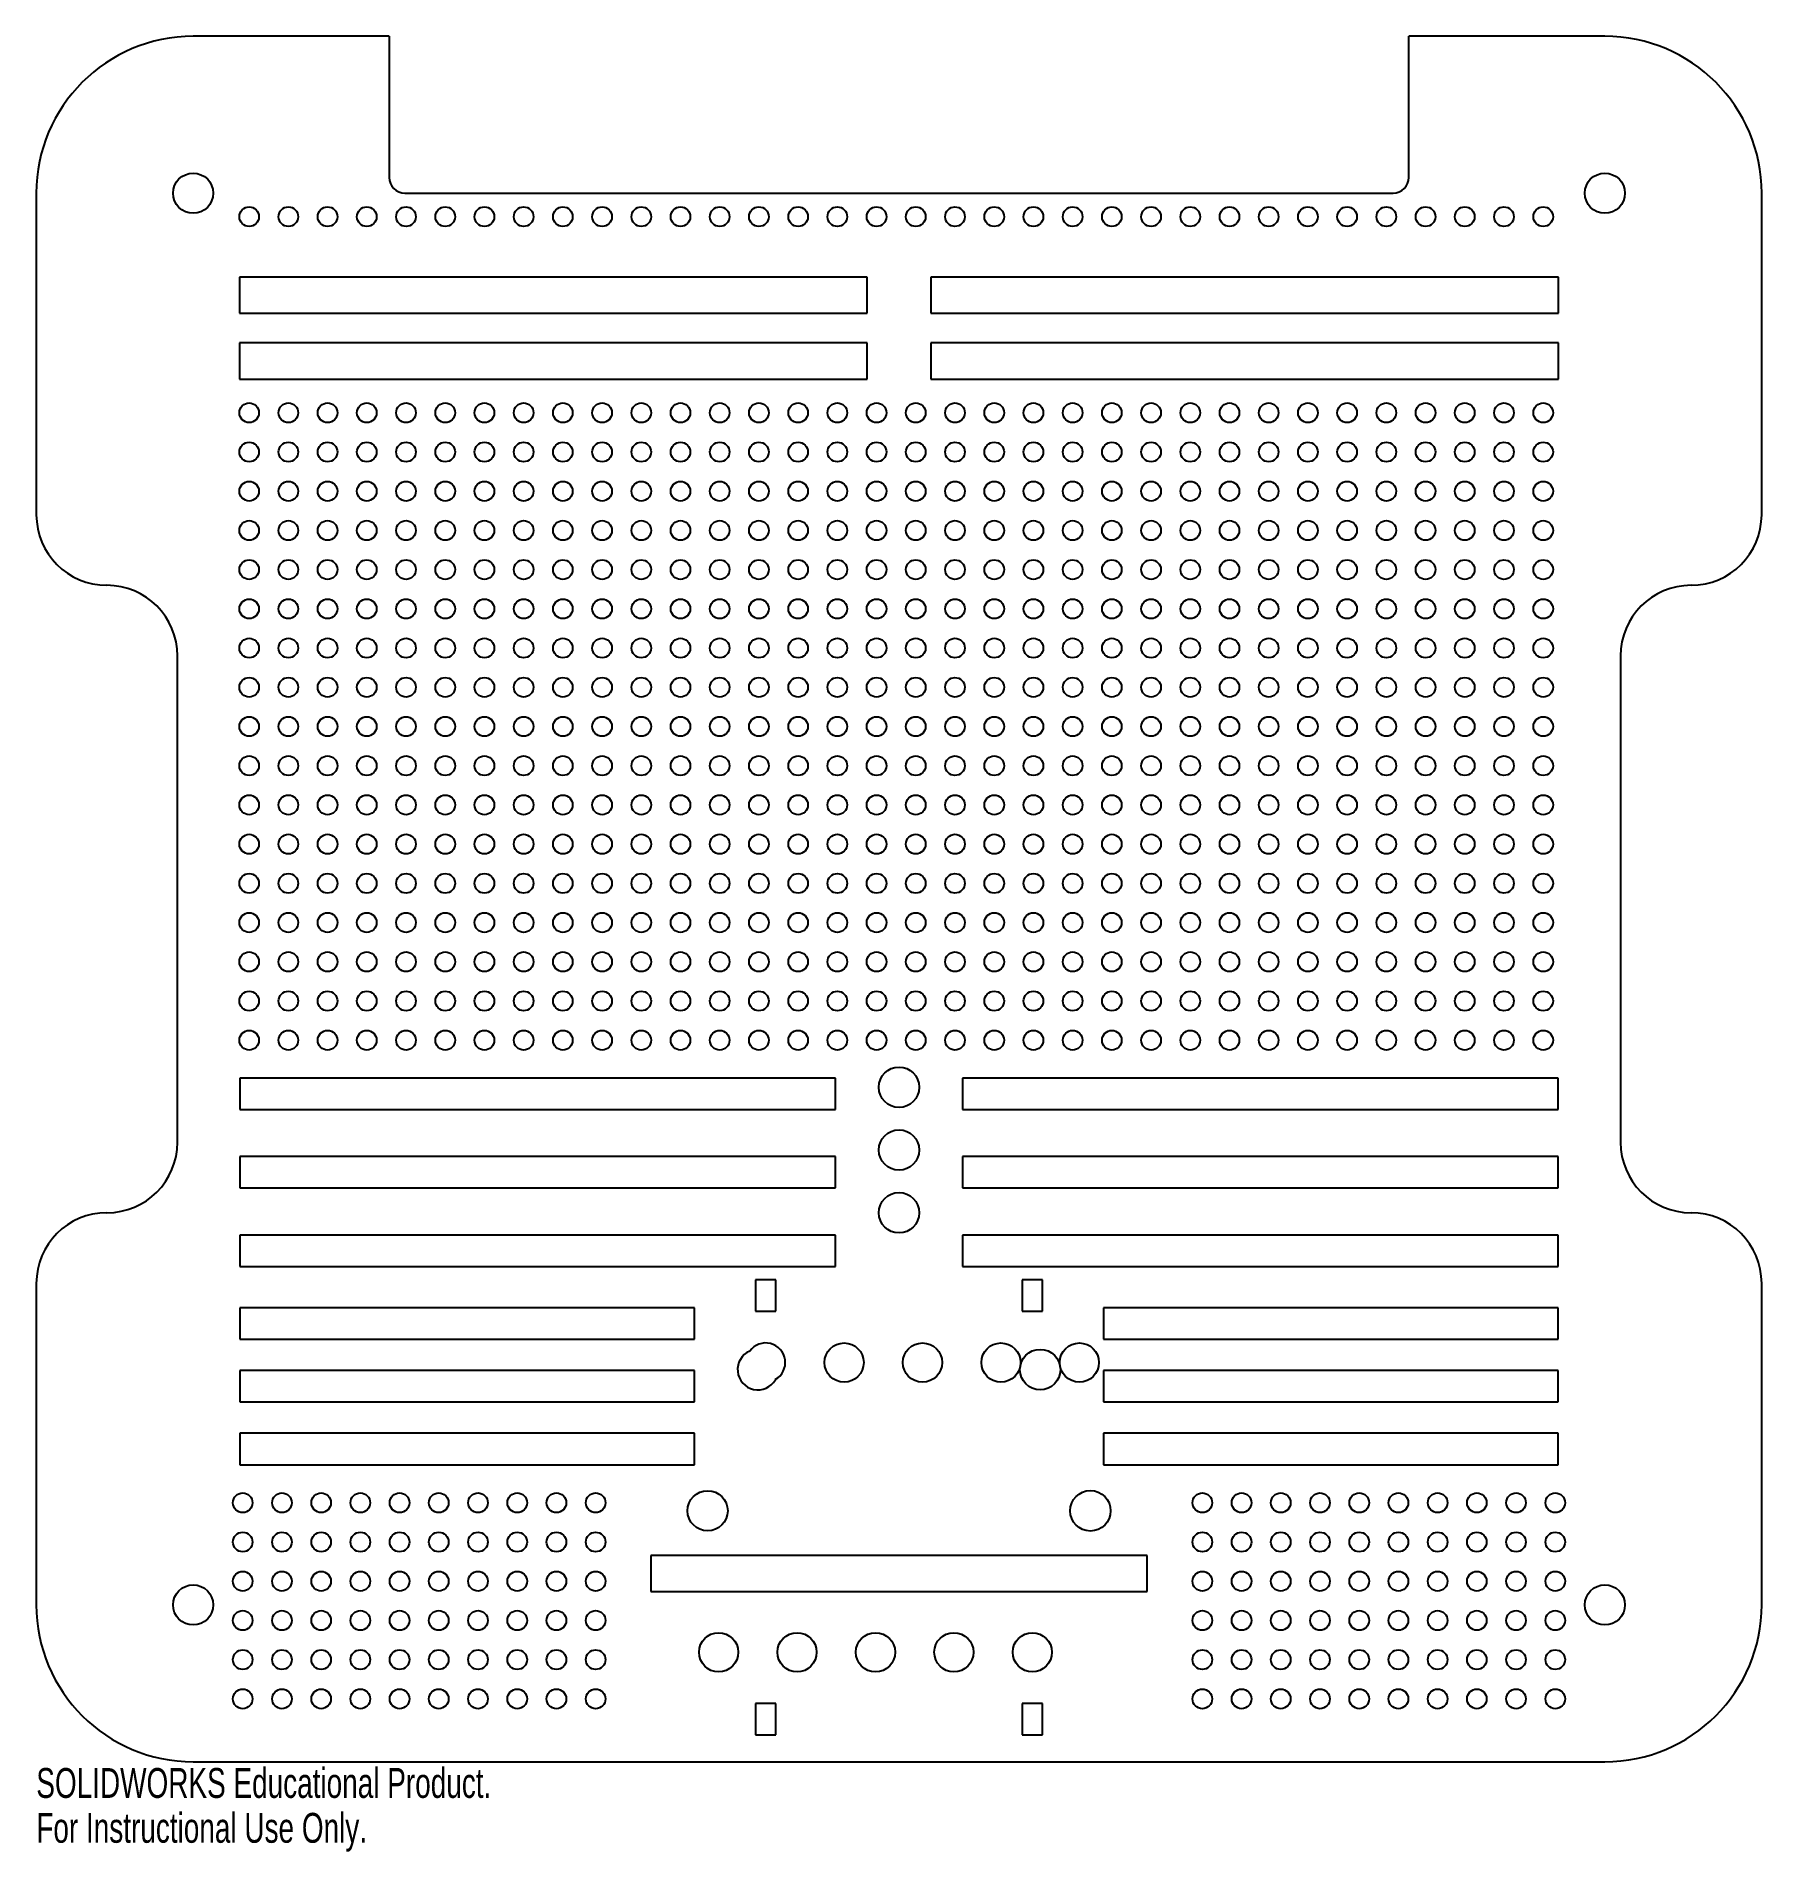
# Model space of a CAD drawing. Header units: inches. Extents: x -5.5 to 5.5, y -6.1 to 5.5.
import ezdxf

# ---------------------------------------------------------------- set-up
doc = ezdxf.new("R2010")
doc.units = ezdxf.units.IN
doc.header["$MEASUREMENT"] = 0
doc.styles.add('SLDTEXTSTYLE0', font='TXT', dxfattribs={"width": 0.7})

msp = doc.modelspace()

# ---------------------------------------------------------------- linework, layer by layer
at = {"color": 7, "linetype": 'Continuous', "lineweight": 25}
for p, q in [((-3.25, 5.5), (-4.5, 5.5)), ((-3.25, 5.5), (-3.25, 4.6)), ((4.5, 5.5), (3.25, 5.5)), ((3.25, 4.6), (3.25, 5.5)), ((-5.5, 4.5), (-5.5, 2.45)), ((-3.15, 4.5), (3.15, 4.5)), ((5.5, 2.45), (5.5, 4.5)), ((-4.204, 3.964), (-4.204, 3.734)), ((-0.204, 3.964), (-4.204, 3.964)), ((-0.204, 3.734), (-0.204, 3.964)), ((4.204, 3.964), (0.204, 3.964)), ((0.204, 3.964), (0.204, 3.734)), ((4.204, 3.734), (4.204, 3.964)), ((-4.204, 3.734), (-0.204, 3.734)), ((0.204, 3.734), (4.204, 3.734)), ((-4.204, 3.545), (-4.204, 3.315)), ((-0.204, 3.545), (-4.204, 3.545)), ((-0.204, 3.315), (-0.204, 3.545)), ((4.204, 3.545), (0.204, 3.545)), ((0.204, 3.545), (0.204, 3.315)), ((4.204, 3.315), (4.204, 3.545)), ((-4.204, 3.315), (-0.204, 3.315)), ((0.204, 3.315), (4.204, 3.315)), ((-4.6, -1.55), (-4.6, 1.55)), ((4.6, 1.55), (4.6, -1.55)), ((-4.203, -1.142), (-4.203, -1.342)), ((-0.405, -1.142), (-4.203, -1.142)), ((-0.405, -1.342), (-0.405, -1.142)), ((4.203, -1.142), (0.405, -1.142)), ((0.405, -1.142), (0.405, -1.342)), ((4.203, -1.342), (4.203, -1.142)), ((-4.203, -1.342), (-0.405, -1.342)), ((0.405, -1.342), (4.203, -1.342)), ((-4.203, -1.642), (-4.203, -1.842)), ((-0.405, -1.642), (-4.203, -1.642)), ((-0.405, -1.842), (-0.405, -1.642)), ((4.203, -1.642), (0.405, -1.642)), ((0.405, -1.642), (0.405, -1.842)), ((4.203, -1.842), (4.203, -1.642)), ((-4.203, -1.842), (-0.405, -1.842)), ((0.405, -1.842), (4.203, -1.842)), ((-4.203, -2.142), (-4.203, -2.342)), ((-0.405, -2.142), (-4.203, -2.142)), ((-0.405, -2.342), (-0.405, -2.142)), ((4.203, -2.142), (0.405, -2.142)), ((0.405, -2.142), (0.405, -2.342)), ((4.203, -2.342), (4.203, -2.142)), ((-4.203, -2.342), (-0.405, -2.342)), ((-0.915, -2.428), (-0.915, -2.628)), ((-0.785, -2.428), (-0.915, -2.428)), ((-0.785, -2.628), (-0.785, -2.428)), ((0.405, -2.342), (4.203, -2.342)), ((0.915, -2.428), (0.785, -2.428)), ((0.785, -2.428), (0.785, -2.628)), ((0.915, -2.628), (0.915, -2.428)), ((-5.5, -2.45), (-5.5, -4.5)), ((5.5, -4.5), (5.5, -2.45)), ((-4.203, -2.606), (-4.203, -2.806)), ((-1.303, -2.606), (-4.203, -2.606)), ((-1.303, -2.806), (-1.303, -2.606)), ((-0.915, -2.628), (-0.785, -2.628)), ((0.785, -2.628), (0.915, -2.628)), ((4.203, -2.606), (1.303, -2.606)), ((1.303, -2.606), (1.303, -2.806)), ((4.203, -2.806), (4.203, -2.606)), ((-4.203, -2.806), (-1.303, -2.806)), ((1.303, -2.806), (4.203, -2.806)), ((-4.203, -3.006), (-4.203, -3.206)), ((-1.303, -3.006), (-4.203, -3.006)), ((-1.303, -3.206), (-1.303, -3.006)), ((4.203, -3.006), (1.303, -3.006)), ((1.303, -3.006), (1.303, -3.206)), ((4.203, -3.206), (4.203, -3.006)), ((-4.203, -3.206), (-1.303, -3.206)), ((1.303, -3.206), (4.203, -3.206)), ((-4.203, -3.406), (-4.203, -3.606)), ((-1.303, -3.406), (-4.203, -3.406)), ((-1.303, -3.606), (-1.303, -3.406)), ((4.203, -3.406), (1.303, -3.406)), ((1.303, -3.406), (1.303, -3.606)), ((4.203, -3.606), (4.203, -3.406)), ((-4.203, -3.606), (-1.303, -3.606)), ((1.303, -3.606), (4.203, -3.606)), ((-1.583, -4.185), (-1.583, -4.415)), ((1.583, -4.185), (-1.583, -4.185)), ((1.583, -4.415), (1.583, -4.185)), ((-1.583, -4.415), (1.583, -4.415)), ((-0.915, -5.128), (-0.915, -5.328)), ((-0.785, -5.128), (-0.915, -5.128)), ((-0.785, -5.328), (-0.785, -5.128)), ((0.915, -5.128), (0.785, -5.128)), ((0.785, -5.128), (0.785, -5.328)), ((0.915, -5.328), (0.915, -5.128)), ((-0.915, -5.328), (-0.785, -5.328)), ((0.785, -5.328), (0.915, -5.328)), ((-4.5, -5.5), (4.5, -5.5))]:
    msp.add_line(p, q, dxfattribs=at)
for centre, radius in [((-4.5, 4.5), 0.128), ((4.5, 4.5), 0.128), ((-4.143, 4.35), 0.0625), ((-3.893, 4.35), 0.0625), ((-3.643, 4.35), 0.0625), ((-3.393, 4.35), 0.0625), ((-3.143, 4.35), 0.0625), ((-2.893, 4.35), 0.0625), ((-2.643, 4.35), 0.0625), ((-2.393, 4.35), 0.0625), ((-2.143, 4.35), 0.0625), ((-1.893, 4.35), 0.0625), ((-1.643, 4.35), 0.0625), ((-1.393, 4.35), 0.0625), ((-1.143, 4.35), 0.0625), ((-0.893, 4.35), 0.0625), ((-0.643, 4.35), 0.0625), ((-0.393, 4.35), 0.0625), ((-0.143, 4.35), 0.0625), ((0.107, 4.35), 0.0625), ((0.357, 4.35), 0.0625), ((0.607, 4.35), 0.0625), ((0.857, 4.35), 0.0625), ((1.107, 4.35), 0.0625), ((1.357, 4.35), 0.0625), ((1.607, 4.35), 0.0625), ((1.857, 4.35), 0.0625), ((2.107, 4.35), 0.0625), ((2.357, 4.35), 0.0625), ((2.607, 4.35), 0.0625), ((2.857, 4.35), 0.0625), ((3.107, 4.35), 0.0625), ((3.357, 4.35), 0.0625), ((3.607, 4.35), 0.0625), ((3.857, 4.35), 0.0625), ((4.107, 4.35), 0.0625), ((-4.143, 3.1), 0.0625), ((-3.893, 3.1), 0.0625), ((-3.643, 3.1), 0.0625), ((-3.393, 3.1), 0.0625), ((-3.143, 3.1), 0.0625), ((-2.893, 3.1), 0.0625), ((-2.643, 3.1), 0.0625), ((-2.393, 3.1), 0.0625), ((-2.143, 3.1), 0.0625), ((-1.893, 3.1), 0.0625), ((-1.643, 3.1), 0.0625), ((-1.393, 3.1), 0.0625), ((-1.143, 3.1), 0.0625), ((-0.893, 3.1), 0.0625), ((-0.643, 3.1), 0.0625), ((-0.393, 3.1), 0.0625), ((-0.143, 3.1), 0.0625), ((0.107, 3.1), 0.0625), ((0.357, 3.1), 0.0625), ((0.607, 3.1), 0.0625), ((0.857, 3.1), 0.0625), ((1.107, 3.1), 0.0625), ((1.357, 3.1), 0.0625), ((1.607, 3.1), 0.0625), ((1.857, 3.1), 0.0625), ((2.107, 3.1), 0.0625), ((2.357, 3.1), 0.0625), ((2.607, 3.1), 0.0625), ((2.857, 3.1), 0.0625), ((3.107, 3.1), 0.0625), ((3.357, 3.1), 0.0625), ((3.607, 3.1), 0.0625), ((3.857, 3.1), 0.0625), ((4.107, 3.1), 0.0625), ((-4.143, 2.85), 0.0625), ((-3.893, 2.85), 0.0625), ((-3.643, 2.85), 0.0625), ((-3.393, 2.85), 0.0625), ((-3.143, 2.85), 0.0625), ((-2.893, 2.85), 0.0625), ((-2.643, 2.85), 0.0625), ((-2.393, 2.85), 0.0625), ((-2.143, 2.85), 0.0625), ((-1.893, 2.85), 0.0625), ((-1.643, 2.85), 0.0625), ((-1.393, 2.85), 0.0625), ((-1.143, 2.85), 0.0625), ((-0.893, 2.85), 0.0625), ((-0.643, 2.85), 0.0625), ((-0.393, 2.85), 0.0625), ((-0.143, 2.85), 0.0625), ((0.107, 2.85), 0.0625), ((0.357, 2.85), 0.0625), ((0.607, 2.85), 0.0625), ((0.857, 2.85), 0.0625), ((1.107, 2.85), 0.0625), ((1.357, 2.85), 0.0625), ((1.607, 2.85), 0.0625), ((1.857, 2.85), 0.0625), ((2.107, 2.85), 0.0625), ((2.357, 2.85), 0.0625), ((2.607, 2.85), 0.0625), ((2.857, 2.85), 0.0625), ((3.107, 2.85), 0.0625), ((3.357, 2.85), 0.0625), ((3.607, 2.85), 0.0625), ((3.857, 2.85), 0.0625), ((4.107, 2.85), 0.0625), ((-4.143, 2.6), 0.0625), ((-3.893, 2.6), 0.0625), ((-3.643, 2.6), 0.0625), ((-3.393, 2.6), 0.0625), ((-3.143, 2.6), 0.0625), ((-2.893, 2.6), 0.0625), ((-2.643, 2.6), 0.0625), ((-2.393, 2.6), 0.0625), ((-2.143, 2.6), 0.0625), ((-1.893, 2.6), 0.0625), ((-1.643, 2.6), 0.0625), ((-1.393, 2.6), 0.0625), ((-1.143, 2.6), 0.0625), ((-0.893, 2.6), 0.0625), ((-0.643, 2.6), 0.0625), ((-0.393, 2.6), 0.0625), ((-0.143, 2.6), 0.0625), ((0.107, 2.6), 0.0625), ((0.357, 2.6), 0.0625), ((0.607, 2.6), 0.0625), ((0.857, 2.6), 0.0625), ((1.107, 2.6), 0.0625), ((1.357, 2.6), 0.0625), ((1.607, 2.6), 0.0625), ((1.857, 2.6), 0.0625), ((2.107, 2.6), 0.0625), ((2.357, 2.6), 0.0625), ((2.607, 2.6), 0.0625), ((2.857, 2.6), 0.0625), ((3.107, 2.6), 0.0625), ((3.357, 2.6), 0.0625), ((3.607, 2.6), 0.0625), ((3.857, 2.6), 0.0625), ((4.107, 2.6), 0.0625), ((-4.143, 2.35), 0.0625), ((-3.893, 2.35), 0.0625), ((-3.643, 2.35), 0.0625), ((-3.393, 2.35), 0.0625), ((-3.143, 2.35), 0.0625), ((-2.893, 2.35), 0.0625), ((-2.643, 2.35), 0.0625), ((-2.393, 2.35), 0.0625), ((-2.143, 2.35), 0.0625), ((-1.893, 2.35), 0.0625), ((-1.643, 2.35), 0.0625), ((-1.393, 2.35), 0.0625), ((-1.143, 2.35), 0.0625), ((-0.893, 2.35), 0.0625), ((-0.643, 2.35), 0.0625), ((-0.393, 2.35), 0.0625), ((-0.143, 2.35), 0.0625), ((0.107, 2.35), 0.0625), ((0.357, 2.35), 0.0625), ((0.607, 2.35), 0.0625), ((0.857, 2.35), 0.0625), ((1.107, 2.35), 0.0625), ((1.357, 2.35), 0.0625), ((1.607, 2.35), 0.0625), ((1.857, 2.35), 0.0625), ((2.107, 2.35), 0.0625), ((2.357, 2.35), 0.0625), ((2.607, 2.35), 0.0625), ((2.857, 2.35), 0.0625), ((3.107, 2.35), 0.0625), ((3.357, 2.35), 0.0625), ((3.607, 2.35), 0.0625), ((3.857, 2.35), 0.0625), ((4.107, 2.35), 0.0625), ((-4.143, 2.1), 0.0625), ((-3.893, 2.1), 0.0625), ((-3.643, 2.1), 0.0625), ((-3.393, 2.1), 0.0625), ((-3.143, 2.1), 0.0625), ((-2.893, 2.1), 0.0625), ((-2.643, 2.1), 0.0625), ((-2.393, 2.1), 0.0625), ((-2.143, 2.1), 0.0625), ((-1.893, 2.1), 0.0625), ((-1.643, 2.1), 0.0625), ((-1.393, 2.1), 0.0625), ((-1.143, 2.1), 0.0625), ((-0.893, 2.1), 0.0625), ((-0.643, 2.1), 0.0625), ((-0.393, 2.1), 0.0625), ((-0.143, 2.1), 0.0625), ((0.107, 2.1), 0.0625), ((0.357, 2.1), 0.0625), ((0.607, 2.1), 0.0625), ((0.857, 2.1), 0.0625), ((1.107, 2.1), 0.0625), ((1.357, 2.1), 0.0625), ((1.607, 2.1), 0.0625), ((1.857, 2.1), 0.0625), ((2.107, 2.1), 0.0625), ((2.357, 2.1), 0.0625), ((2.607, 2.1), 0.0625), ((2.857, 2.1), 0.0625), ((3.107, 2.1), 0.0625), ((3.357, 2.1), 0.0625), ((3.607, 2.1), 0.0625), ((3.857, 2.1), 0.0625), ((4.107, 2.1), 0.0625), ((-4.143, 1.85), 0.0625), ((-3.893, 1.85), 0.0625), ((-3.643, 1.85), 0.0625), ((-3.393, 1.85), 0.0625), ((-3.143, 1.85), 0.0625), ((-2.893, 1.85), 0.0625), ((-2.643, 1.85), 0.0625), ((-2.393, 1.85), 0.0625), ((-2.143, 1.85), 0.0625), ((-1.893, 1.85), 0.0625), ((-1.643, 1.85), 0.0625), ((-1.393, 1.85), 0.0625), ((-1.143, 1.85), 0.0625), ((-0.893, 1.85), 0.0625), ((-0.643, 1.85), 0.0625), ((-0.393, 1.85), 0.0625), ((-0.143, 1.85), 0.0625), ((0.107, 1.85), 0.0625), ((0.357, 1.85), 0.0625), ((0.607, 1.85), 0.0625), ((0.857, 1.85), 0.0625), ((1.107, 1.85), 0.0625), ((1.357, 1.85), 0.0625), ((1.607, 1.85), 0.0625), ((1.857, 1.85), 0.0625), ((2.107, 1.85), 0.0625), ((2.357, 1.85), 0.0625), ((2.607, 1.85), 0.0625), ((2.857, 1.85), 0.0625), ((3.107, 1.85), 0.0625), ((3.357, 1.85), 0.0625), ((3.607, 1.85), 0.0625), ((3.857, 1.85), 0.0625), ((4.107, 1.85), 0.0625), ((-4.143, 1.6), 0.0625), ((-3.893, 1.6), 0.0625), ((-3.643, 1.6), 0.0625), ((-3.393, 1.6), 0.0625), ((-3.143, 1.6), 0.0625), ((-2.893, 1.6), 0.0625), ((-2.643, 1.6), 0.0625), ((-2.393, 1.6), 0.0625), ((-2.143, 1.6), 0.0625), ((-1.893, 1.6), 0.0625), ((-1.643, 1.6), 0.0625), ((-1.393, 1.6), 0.0625), ((-1.143, 1.6), 0.0625), ((-0.893, 1.6), 0.0625), ((-0.643, 1.6), 0.0625), ((-0.393, 1.6), 0.0625), ((-0.143, 1.6), 0.0625), ((0.107, 1.6), 0.0625), ((0.357, 1.6), 0.0625), ((0.607, 1.6), 0.0625), ((0.857, 1.6), 0.0625), ((1.107, 1.6), 0.0625), ((1.357, 1.6), 0.0625), ((1.607, 1.6), 0.0625), ((1.857, 1.6), 0.0625), ((2.107, 1.6), 0.0625), ((2.357, 1.6), 0.0625), ((2.607, 1.6), 0.0625), ((2.857, 1.6), 0.0625), ((3.107, 1.6), 0.0625), ((3.357, 1.6), 0.0625), ((3.607, 1.6), 0.0625), ((3.857, 1.6), 0.0625), ((4.107, 1.6), 0.0625), ((-4.143, 1.35), 0.0625), ((-3.893, 1.35), 0.0625), ((-3.643, 1.35), 0.0625), ((-3.393, 1.35), 0.0625), ((-3.143, 1.35), 0.0625), ((-2.893, 1.35), 0.0625), ((-2.643, 1.35), 0.0625), ((-2.393, 1.35), 0.0625), ((-2.143, 1.35), 0.0625), ((-1.893, 1.35), 0.0625), ((-1.643, 1.35), 0.0625), ((-1.393, 1.35), 0.0625), ((-1.143, 1.35), 0.0625), ((-0.893, 1.35), 0.0625), ((-0.643, 1.35), 0.0625), ((-0.393, 1.35), 0.0625), ((-0.143, 1.35), 0.0625), ((0.107, 1.35), 0.0625), ((0.357, 1.35), 0.0625), ((0.607, 1.35), 0.0625), ((0.857, 1.35), 0.0625), ((1.107, 1.35), 0.0625), ((1.357, 1.35), 0.0625), ((1.607, 1.35), 0.0625), ((1.857, 1.35), 0.0625), ((2.107, 1.35), 0.0625), ((2.357, 1.35), 0.0625), ((2.607, 1.35), 0.0625), ((2.857, 1.35), 0.0625), ((3.107, 1.35), 0.0625), ((3.357, 1.35), 0.0625), ((3.607, 1.35), 0.0625), ((3.857, 1.35), 0.0625), ((4.107, 1.35), 0.0625), ((-4.143, 1.1), 0.0625), ((-3.893, 1.1), 0.0625), ((-3.643, 1.1), 0.0625), ((-3.393, 1.1), 0.0625), ((-3.143, 1.1), 0.0625), ((-2.893, 1.1), 0.0625), ((-2.643, 1.1), 0.0625), ((-2.393, 1.1), 0.0625), ((-2.143, 1.1), 0.0625), ((-1.893, 1.1), 0.0625), ((-1.643, 1.1), 0.0625), ((-1.393, 1.1), 0.0625), ((-1.143, 1.1), 0.0625), ((-0.893, 1.1), 0.0625), ((-0.643, 1.1), 0.0625), ((-0.393, 1.1), 0.0625), ((-0.143, 1.1), 0.0625), ((0.107, 1.1), 0.0625), ((0.357, 1.1), 0.0625), ((0.607, 1.1), 0.0625), ((0.857, 1.1), 0.0625), ((1.107, 1.1), 0.0625), ((1.357, 1.1), 0.0625), ((1.607, 1.1), 0.0625), ((1.857, 1.1), 0.0625), ((2.107, 1.1), 0.0625), ((2.357, 1.1), 0.0625), ((2.607, 1.1), 0.0625), ((2.857, 1.1), 0.0625), ((3.107, 1.1), 0.0625), ((3.357, 1.1), 0.0625), ((3.607, 1.1), 0.0625), ((3.857, 1.1), 0.0625), ((4.107, 1.1), 0.0625), ((-4.143, 0.85), 0.0625), ((-3.893, 0.85), 0.0625), ((-3.643, 0.85), 0.0625), ((-3.393, 0.85), 0.0625), ((-3.143, 0.85), 0.0625), ((-2.893, 0.85), 0.0625), ((-2.643, 0.85), 0.0625), ((-2.393, 0.85), 0.0625), ((-2.143, 0.85), 0.0625), ((-1.893, 0.85), 0.0625), ((-1.643, 0.85), 0.0625), ((-1.393, 0.85), 0.0625), ((-1.143, 0.85), 0.0625), ((-0.893, 0.85), 0.0625), ((-0.643, 0.85), 0.0625), ((-0.393, 0.85), 0.0625), ((-0.143, 0.85), 0.0625), ((0.107, 0.85), 0.0625), ((0.357, 0.85), 0.0625), ((0.607, 0.85), 0.0625), ((0.857, 0.85), 0.0625), ((1.107, 0.85), 0.0625), ((1.357, 0.85), 0.0625), ((1.607, 0.85), 0.0625), ((1.857, 0.85), 0.0625), ((2.107, 0.85), 0.0625), ((2.357, 0.85), 0.0625), ((2.607, 0.85), 0.0625), ((2.857, 0.85), 0.0625), ((3.107, 0.85), 0.0625), ((3.357, 0.85), 0.0625), ((3.607, 0.85), 0.0625), ((3.857, 0.85), 0.0625), ((4.107, 0.85), 0.0625), ((-4.143, 0.6), 0.0625), ((-3.893, 0.6), 0.0625), ((-3.643, 0.6), 0.0625), ((-3.393, 0.6), 0.0625), ((-3.143, 0.6), 0.0625), ((-2.893, 0.6), 0.0625), ((-2.643, 0.6), 0.0625), ((-2.393, 0.6), 0.0625), ((-2.143, 0.6), 0.0625), ((-1.893, 0.6), 0.0625), ((-1.643, 0.6), 0.0625), ((-1.393, 0.6), 0.0625), ((-1.143, 0.6), 0.0625), ((-0.893, 0.6), 0.0625), ((-0.643, 0.6), 0.0625), ((-0.393, 0.6), 0.0625), ((-0.143, 0.6), 0.0625), ((0.107, 0.6), 0.0625), ((0.357, 0.6), 0.0625), ((0.607, 0.6), 0.0625), ((0.857, 0.6), 0.0625), ((1.107, 0.6), 0.0625), ((1.357, 0.6), 0.0625), ((1.607, 0.6), 0.0625), ((1.857, 0.6), 0.0625), ((2.107, 0.6), 0.0625), ((2.357, 0.6), 0.0625), ((2.607, 0.6), 0.0625), ((2.857, 0.6), 0.0625), ((3.107, 0.6), 0.0625), ((3.357, 0.6), 0.0625), ((3.607, 0.6), 0.0625), ((3.857, 0.6), 0.0625), ((4.107, 0.6), 0.0625), ((-4.143, 0.35), 0.0625), ((-3.893, 0.35), 0.0625), ((-3.643, 0.35), 0.0625), ((-3.393, 0.35), 0.0625), ((-3.143, 0.35), 0.0625), ((-2.893, 0.35), 0.0625), ((-2.643, 0.35), 0.0625), ((-2.393, 0.35), 0.0625), ((-2.143, 0.35), 0.0625), ((-1.893, 0.35), 0.0625), ((-1.643, 0.35), 0.0625), ((-1.393, 0.35), 0.0625), ((-1.143, 0.35), 0.0625), ((-0.893, 0.35), 0.0625), ((-0.643, 0.35), 0.0625), ((-0.393, 0.35), 0.0625), ((-0.143, 0.35), 0.0625), ((0.107, 0.35), 0.0625), ((0.357, 0.35), 0.0625), ((0.607, 0.35), 0.0625), ((0.857, 0.35), 0.0625), ((1.107, 0.35), 0.0625), ((1.357, 0.35), 0.0625), ((1.607, 0.35), 0.0625), ((1.857, 0.35), 0.0625), ((2.107, 0.35), 0.0625), ((2.357, 0.35), 0.0625), ((2.607, 0.35), 0.0625), ((2.857, 0.35), 0.0625), ((3.107, 0.35), 0.0625), ((3.357, 0.35), 0.0625), ((3.607, 0.35), 0.0625), ((3.857, 0.35), 0.0625), ((4.107, 0.35), 0.0625), ((-4.143, 0.1), 0.0625), ((-3.893, 0.1), 0.0625), ((-3.643, 0.1), 0.0625), ((-3.393, 0.1), 0.0625), ((-3.143, 0.1), 0.0625), ((-2.893, 0.1), 0.0625), ((-2.643, 0.1), 0.0625), ((-2.393, 0.1), 0.0625), ((-2.143, 0.1), 0.0625), ((-1.893, 0.1), 0.0625), ((-1.643, 0.1), 0.0625), ((-1.393, 0.1), 0.0625), ((-1.143, 0.1), 0.0625), ((-0.893, 0.1), 0.0625), ((-0.643, 0.1), 0.0625), ((-0.393, 0.1), 0.0625), ((-0.143, 0.1), 0.0625), ((0.107, 0.1), 0.0625), ((0.357, 0.1), 0.0625), ((0.607, 0.1), 0.0625), ((0.857, 0.1), 0.0625), ((1.107, 0.1), 0.0625), ((1.357, 0.1), 0.0625), ((1.607, 0.1), 0.0625), ((1.857, 0.1), 0.0625), ((2.107, 0.1), 0.0625), ((2.357, 0.1), 0.0625), ((2.607, 0.1), 0.0625), ((2.857, 0.1), 0.0625), ((3.107, 0.1), 0.0625), ((3.357, 0.1), 0.0625), ((3.607, 0.1), 0.0625), ((3.857, 0.1), 0.0625), ((4.107, 0.1), 0.0625), ((-4.143, -0.15), 0.0625), ((-3.893, -0.15), 0.0625), ((-3.643, -0.15), 0.0625), ((-3.393, -0.15), 0.0625), ((-3.143, -0.15), 0.0625), ((-2.893, -0.15), 0.0625), ((-2.643, -0.15), 0.0625), ((-2.393, -0.15), 0.0625), ((-2.143, -0.15), 0.0625), ((-1.893, -0.15), 0.0625), ((-1.643, -0.15), 0.0625), ((-1.393, -0.15), 0.0625), ((-1.143, -0.15), 0.0625), ((-0.893, -0.15), 0.0625), ((-0.643, -0.15), 0.0625), ((-0.393, -0.15), 0.0625), ((-0.143, -0.15), 0.0625), ((0.107, -0.15), 0.0625), ((0.357, -0.15), 0.0625), ((0.607, -0.15), 0.0625), ((0.857, -0.15), 0.0625), ((1.107, -0.15), 0.0625), ((1.357, -0.15), 0.0625), ((1.607, -0.15), 0.0625), ((1.857, -0.15), 0.0625), ((2.107, -0.15), 0.0625), ((2.357, -0.15), 0.0625), ((2.607, -0.15), 0.0625), ((2.857, -0.15), 0.0625), ((3.107, -0.15), 0.0625), ((3.357, -0.15), 0.0625), ((3.607, -0.15), 0.0625), ((3.857, -0.15), 0.0625), ((4.107, -0.15), 0.0625), ((-4.143, -0.4), 0.0625), ((-3.893, -0.4), 0.0625), ((-3.643, -0.4), 0.0625), ((-3.393, -0.4), 0.0625), ((-3.143, -0.4), 0.0625), ((-2.893, -0.4), 0.0625), ((-2.643, -0.4), 0.0625), ((-2.393, -0.4), 0.0625), ((-2.143, -0.4), 0.0625), ((-1.893, -0.4), 0.0625), ((-1.643, -0.4), 0.0625), ((-1.393, -0.4), 0.0625), ((-1.143, -0.4), 0.0625), ((-0.893, -0.4), 0.0625), ((-0.643, -0.4), 0.0625), ((-0.393, -0.4), 0.0625), ((-0.143, -0.4), 0.0625), ((0.107, -0.4), 0.0625), ((0.357, -0.4), 0.0625), ((0.607, -0.4), 0.0625), ((0.857, -0.4), 0.0625), ((1.107, -0.4), 0.0625), ((1.357, -0.4), 0.0625), ((1.607, -0.4), 0.0625), ((1.857, -0.4), 0.0625), ((2.107, -0.4), 0.0625), ((2.357, -0.4), 0.0625), ((2.607, -0.4), 0.0625), ((2.857, -0.4), 0.0625), ((3.107, -0.4), 0.0625), ((3.357, -0.4), 0.0625), ((3.607, -0.4), 0.0625), ((3.857, -0.4), 0.0625), ((4.107, -0.4), 0.0625), ((-4.143, -0.65), 0.0625), ((-3.893, -0.65), 0.0625), ((-3.643, -0.65), 0.0625), ((-3.393, -0.65), 0.0625), ((-3.143, -0.65), 0.0625), ((-2.893, -0.65), 0.0625), ((-2.643, -0.65), 0.0625), ((-2.393, -0.65), 0.0625), ((-2.143, -0.65), 0.0625), ((-1.893, -0.65), 0.0625), ((-1.643, -0.65), 0.0625), ((-1.393, -0.65), 0.0625), ((-1.143, -0.65), 0.0625), ((-0.893, -0.65), 0.0625), ((-0.643, -0.65), 0.0625), ((-0.393, -0.65), 0.0625), ((-0.143, -0.65), 0.0625), ((0.107, -0.65), 0.0625), ((0.357, -0.65), 0.0625), ((0.607, -0.65), 0.0625), ((0.857, -0.65), 0.0625), ((1.107, -0.65), 0.0625), ((1.357, -0.65), 0.0625), ((1.607, -0.65), 0.0625), ((1.857, -0.65), 0.0625), ((2.107, -0.65), 0.0625), ((2.357, -0.65), 0.0625), ((2.607, -0.65), 0.0625), ((2.857, -0.65), 0.0625), ((3.107, -0.65), 0.0625), ((3.357, -0.65), 0.0625), ((3.607, -0.65), 0.0625), ((3.857, -0.65), 0.0625), ((4.107, -0.65), 0.0625), ((-4.143, -0.9), 0.0625), ((-3.893, -0.9), 0.0625), ((-3.643, -0.9), 0.0625), ((-3.393, -0.9), 0.0625), ((-3.143, -0.9), 0.0625), ((-2.893, -0.9), 0.0625), ((-2.643, -0.9), 0.0625), ((-2.393, -0.9), 0.0625), ((-2.143, -0.9), 0.0625), ((-1.893, -0.9), 0.0625), ((-1.643, -0.9), 0.0625), ((-1.393, -0.9), 0.0625), ((-1.143, -0.9), 0.0625), ((-0.893, -0.9), 0.0625), ((-0.643, -0.9), 0.0625), ((-0.393, -0.9), 0.0625), ((-0.143, -0.9), 0.0625), ((0.107, -0.9), 0.0625), ((0.357, -0.9), 0.0625), ((0.607, -0.9), 0.0625), ((0.857, -0.9), 0.0625), ((1.107, -0.9), 0.0625), ((1.357, -0.9), 0.0625), ((1.607, -0.9), 0.0625), ((1.857, -0.9), 0.0625), ((2.107, -0.9), 0.0625), ((2.357, -0.9), 0.0625), ((2.607, -0.9), 0.0625), ((2.857, -0.9), 0.0625), ((3.107, -0.9), 0.0625), ((3.357, -0.9), 0.0625), ((3.607, -0.9), 0.0625), ((3.857, -0.9), 0.0625), ((4.107, -0.9), 0.0625), ((0, -1.2), 0.129), ((0, -1.6), 0.129), ((0, -2), 0.129), ((-0.35, -2.955), 0.125), ((0.15, -2.955), 0.125), ((0.65, -2.955), 0.125), ((0.9, -3), 0.129), ((1.15, -2.955), 0.125), ((-4.184, -3.849), 0.0625), ((-3.934, -3.849), 0.0625), ((-3.684, -3.849), 0.0625), ((-3.434, -3.849), 0.0625), ((-3.184, -3.849), 0.0625), ((-2.934, -3.849), 0.0625), ((-2.684, -3.849), 0.0625), ((-2.434, -3.849), 0.0625), ((-2.184, -3.849), 0.0625), ((-1.934, -3.849), 0.0625), ((-1.22, -3.9), 0.128), ((1.22, -3.9), 0.129), ((1.934, -3.849), 0.0625), ((2.184, -3.849), 0.0625), ((2.434, -3.849), 0.0625), ((2.684, -3.849), 0.0625), ((2.934, -3.849), 0.0625), ((3.184, -3.849), 0.0625), ((3.434, -3.849), 0.0625), ((3.684, -3.849), 0.0625), ((3.934, -3.849), 0.0625), ((4.184, -3.849), 0.0625), ((-4.184, -4.099), 0.0625), ((-3.934, -4.099), 0.0625), ((-3.684, -4.099), 0.0625), ((-3.434, -4.099), 0.0625), ((-3.184, -4.099), 0.0625), ((-2.934, -4.099), 0.0625), ((-2.684, -4.099), 0.0625), ((-2.434, -4.099), 0.0625), ((-2.184, -4.099), 0.0625), ((-1.934, -4.099), 0.0625), ((1.934, -4.099), 0.0625), ((2.184, -4.099), 0.0625), ((2.434, -4.099), 0.0625), ((2.684, -4.099), 0.0625), ((2.934, -4.099), 0.0625), ((3.184, -4.099), 0.0625), ((3.434, -4.099), 0.0625), ((3.684, -4.099), 0.0625), ((3.934, -4.099), 0.0625), ((4.184, -4.099), 0.0625), ((-4.5, -4.5), 0.128), ((-4.184, -4.349), 0.0625), ((-3.934, -4.349), 0.0625), ((-3.684, -4.349), 0.0625), ((-3.434, -4.349), 0.0625), ((-3.184, -4.349), 0.0625), ((-2.934, -4.349), 0.0625), ((-2.684, -4.349), 0.0625), ((-2.434, -4.349), 0.0625), ((-2.184, -4.349), 0.0625), ((-1.934, -4.349), 0.0625), ((1.934, -4.349), 0.0625), ((2.184, -4.349), 0.0625), ((2.434, -4.349), 0.0625), ((2.684, -4.349), 0.0625), ((2.934, -4.349), 0.0625), ((3.184, -4.349), 0.0625), ((3.434, -4.349), 0.0625), ((3.684, -4.349), 0.0625), ((3.934, -4.349), 0.0625), ((4.184, -4.349), 0.0625), ((4.5, -4.5), 0.128), ((-4.184, -4.599), 0.0625), ((-3.934, -4.599), 0.0625), ((-3.684, -4.599), 0.0625), ((-3.434, -4.599), 0.0625), ((-3.184, -4.599), 0.0625), ((-2.934, -4.599), 0.0625), ((-2.684, -4.599), 0.0625), ((-2.434, -4.599), 0.0625), ((-2.184, -4.599), 0.0625), ((-1.934, -4.599), 0.0625), ((1.934, -4.599), 0.0625), ((2.184, -4.599), 0.0625), ((2.434, -4.599), 0.0625), ((2.684, -4.599), 0.0625), ((2.934, -4.599), 0.0625), ((3.184, -4.599), 0.0625), ((3.434, -4.599), 0.0625), ((3.684, -4.599), 0.0625), ((3.934, -4.599), 0.0625), ((4.184, -4.599), 0.0625), ((-1.15, -4.802), 0.125), ((-0.65, -4.802), 0.125), ((-0.15, -4.802), 0.125), ((0.35, -4.802), 0.125), ((0.85, -4.802), 0.125), ((-4.184, -4.849), 0.0625), ((-3.934, -4.849), 0.0625), ((-3.684, -4.849), 0.0625), ((-3.434, -4.849), 0.0625), ((-3.184, -4.849), 0.0625), ((-2.934, -4.849), 0.0625), ((-2.684, -4.849), 0.0625), ((-2.434, -4.849), 0.0625), ((-2.184, -4.849), 0.0625), ((-1.934, -4.849), 0.0625), ((1.934, -4.849), 0.0625), ((2.184, -4.849), 0.0625), ((2.434, -4.849), 0.0625), ((2.684, -4.849), 0.0625), ((2.934, -4.849), 0.0625), ((3.184, -4.849), 0.0625), ((3.434, -4.849), 0.0625), ((3.684, -4.849), 0.0625), ((3.934, -4.849), 0.0625), ((4.184, -4.849), 0.0625), ((-4.184, -5.099), 0.0625), ((-3.934, -5.099), 0.0625), ((-3.684, -5.099), 0.0625), ((-3.434, -5.099), 0.0625), ((-3.184, -5.099), 0.0625), ((-2.934, -5.099), 0.0625), ((-2.684, -5.099), 0.0625), ((-2.434, -5.099), 0.0625), ((-2.184, -5.099), 0.0625), ((-1.934, -5.099), 0.0625), ((1.934, -5.099), 0.0625), ((2.184, -5.099), 0.0625), ((2.434, -5.099), 0.0625), ((2.684, -5.099), 0.0625), ((2.934, -5.099), 0.0625), ((3.184, -5.099), 0.0625), ((3.434, -5.099), 0.0625), ((3.684, -5.099), 0.0625), ((3.934, -5.099), 0.0625), ((4.184, -5.099), 0.0625)]:
    msp.add_circle(centre, radius, dxfattribs=at)
for centre, radius, start, end in [((-4.5, 4.5), 1, 90, 180), ((4.5, 4.5), 1, 0, 90), ((-3.15, 4.6), 0.1, 180, 270), ((3.15, 4.6), 0.1, 270, 0), ((-5.05, 2.45), 0.45, 180, 270), ((5.05, 2.45), 0.45, 270, 0), ((-5.05, 1.55), 0.45, 0, 90), ((5.05, 1.55), 0.45, 90, 180), ((-5.05, -1.55), 0.45, 270, 0), ((5.05, -1.55), 0.45, 180, 270), ((-5.05, -2.45), 0.45, 90, 180), ((5.05, -2.45), 0.45, 0, 90), ((-0.9, -3), 0.129, 113.6204, 330.0477), ((-0.85, -2.955), 0.125, 299.3867, 144.2814), ((-4.5, -4.5), 1, 180, 270), ((4.5, -4.5), 1, 270, 0)]:
    msp.add_arc(centre, radius, start, end, dxfattribs=at)

# ---------------------------------------------------------------- texts
at = {"color": 7, "linetype": 'Continuous', "char_height": 0.1903, "attachment_point": 1, "style": 'SLDTEXTSTYLE0'}
for s, insert in [('SOLIDWORKS Educational Product.', (-5.5, -5.54)), ('For Instructional Use Only.', (-5.5, -5.826))]:
    msp.add_mtext(s, dxfattribs=dict(at, insert=insert))

doc.saveas('drawing.dxf')
